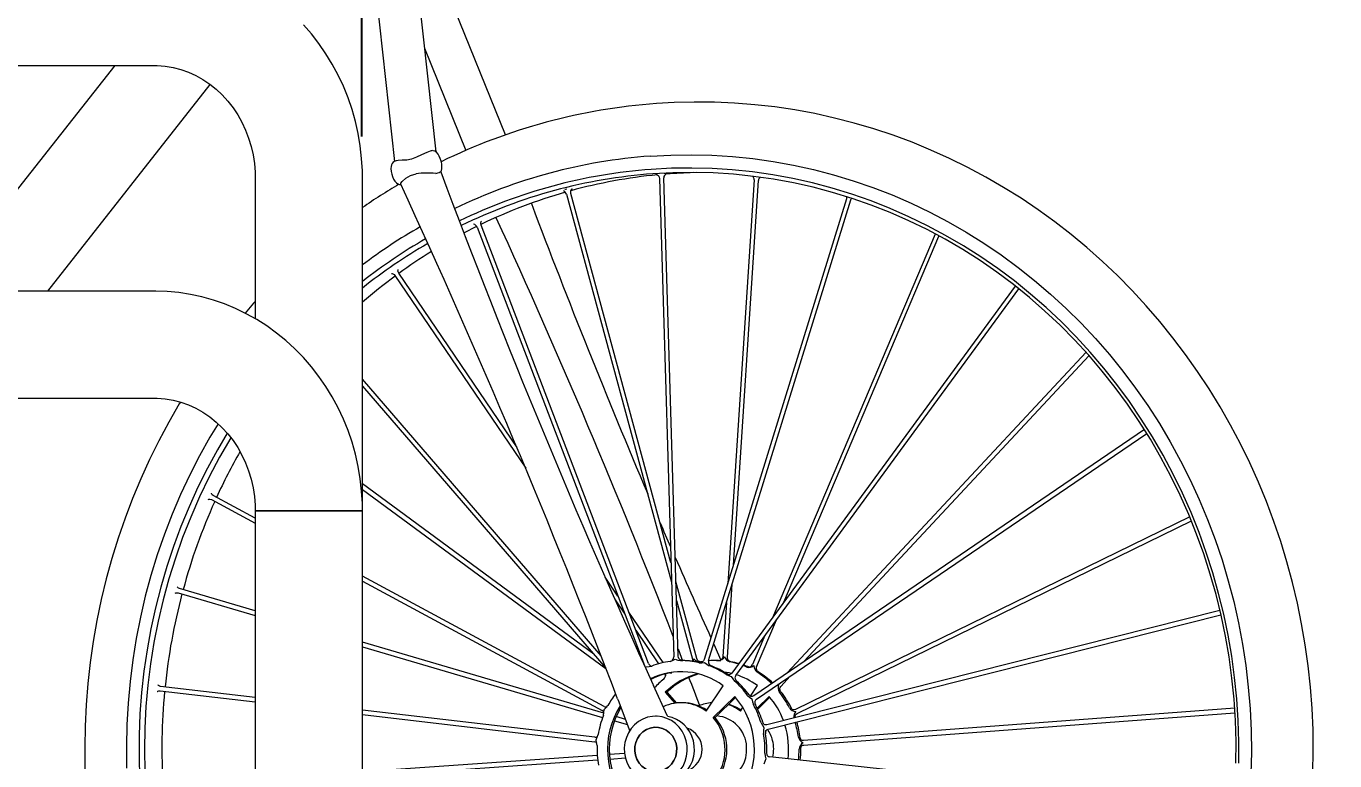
# Model space of a CAD drawing. Header units: inches. Extents: x -9 to 272, y 1 to 196.
# Drawn here: x 231.31 to 254.53, y 154.66 to 167.7 of the extents above; entities that cross this region are included whole.
import ezdxf

# ---------------------------------------------------------------- set-up
doc = ezdxf.new("R2010")
doc.units = ezdxf.units.IN
doc.layers.add('ZANO_R', color=7, linetype='Continuous', lineweight=0)
doc.layers.add('ZANO_W', color=1, linetype='Continuous', lineweight=0)
doc.styles.get("Standard").update_dxf_attribs({"font": 'arial.ttf'})
doc.dimstyles.new('amerykanie', dxfattribs={"dimtxt": 50, "dimasz": 50, "dimexe": 0.5, "dimexo": 0.5, "dimgap": 1, "dimtad": 1, "dimdec": 0, "dimzin": 0, "dimlunit": 5, "dimtxsty": 'Standard', "dimcen": 0.09, "dimclrd": 1, "dimclre": 1, "dimclrt": 1, "dimazin": 0, "dimtfac": 1, "dimtdec": 0, "dimtmove": 0, "dimatfit": 3, "dimfxl": 1, "dimtzin": 0, "dimarcsym": 1})

# ---------------------------------------------------------------- blocks, each defined once
blk = doc.blocks.new('*D399')
at = {"layer": 'ZANO_W', "color": 1, "lineweight": -2}
for p, q in [((225.745, 179.71), (246.597, 179.71)), ((246.597, 179.71), (247.681, 172.287)), ((237.273, 165.744), (237.273, 172.787)), ((258.089, 165.744), (258.089, 172.787)), ((238.273, 172.287), (257.089, 172.287))]:
    blk.add_line(p, q, dxfattribs=at)
at = {"layer": 'ZANO_W', "color": 1}
for points in [[(238.273, 172.454), (238.273, 172.121), (237.273, 172.287)], [(257.089, 172.121), (257.089, 172.454), (258.089, 172.287)]]:
    blk.add_solid(points, dxfattribs=at)
at = {"layer": 'ZANO_W', "color": 1, "insert": (236.171, 183.84), "char_height": 2.4375, "attachment_point": 5}
blk.add_mtext('min. 13 25⁄32\\Popt. 25 19⁄32', dxfattribs=at)

msp = doc.modelspace()

# ---------------------------------------------------------------- linework, layer by layer
at = {"layer": 'ZANO_R'}
for p, q in [((237.44702, 168.97248), (237.85076, 165.2995)), ((238.58679, 165.46747), (238.20165, 168.97122)), ((239.82027, 165.77097), (238.67718, 168.60257)), ((238.38401, 167.31227), (239.11708, 165.49634)), ((218.92859, 167.00436), (233.58298, 167.00436)), ((232.88526, 167.00436), (229.7372, 163.00003)), ((231.70073, 163.00003), (234.58189, 166.66486)), ((238.49888, 165.48715), (238.48506, 165.48319)), ((238.50269, 165.48787), (238.49888, 165.48715)), ((238.5105, 165.48936), (238.50269, 165.48787)), ((237.8769, 165.30896), (237.86305, 165.305)), ((235.3798, 165.00219), (235.3798, 162.50791)), ((237.28157, 159.0961), (237.28157, 165.00219)), ((237.948, 164.88917), (237.96325, 164.89054)), ((242.55007, 164.99602), (242.80599, 156.50469)), ((242.88439, 156.51736), (242.62853, 165.00659)), ((242.74024, 165.08111), (242.66024, 165.07497)), ((244.23035, 164.97448), (243.76276, 157.81157)), ((243.86285, 158.13586), (244.3084, 164.96121)), ((240.88509, 164.80365), (240.87252, 164.80053)), ((240.90919, 164.80993), (240.88373, 164.80375)), ((240.90134, 164.72044), (242.76588, 157.83542)), ((242.75566, 158.17441), (240.97943, 164.73333)), ((245.86877, 164.63527), (243.34536, 156.45914)), ((243.42294, 156.44347), (245.94634, 164.61958)), ((242.35455, 156.39177), (239.38617, 164.17039)), ((239.31528, 164.1353), (242.28367, 156.35665)), ((247.44126, 164.00924), (244.55626, 157.20201)), ((244.75939, 157.4795), (247.5109, 163.97176)), ((237.85615, 163.2774), (240.17981, 159.85333)), ((240.026, 160.22021), (237.92513, 163.316)), ((248.86523, 163.08829), (243.83731, 156.21989)), ((243.90474, 156.1787), (248.92705, 163.03941)), ((233.58298, 163.00003), (218.92859, 163.00003)), ((250.1204, 161.91329), (244.81841, 156.22316)), ((245.11287, 156.42366), (250.17301, 161.85424)), ((241.51426, 156.52659), (237.28157, 161.43412)), ((237.28157, 161.31354), (241.59893, 156.30785)), ((218.92859, 161.09826), (233.58298, 161.09826)), ((251.15743, 160.53951), (244.22302, 155.81775)), ((244.27105, 155.75518), (251.19919, 160.47267)), ((241.38446, 156.55651), (237.28157, 159.57789)), ((234.60129, 159.29787), (235.3798, 158.87762)), ((235.3798, 158.96711), (234.63555, 159.36887)), ((237.28157, 159.48009), (241.60273, 156.29798)), ((235.3798, 159.0961), (235.3798, 143.53748)), ((235.3798, 159.0961), (237.21544, 159.0961)), ((237.28157, 159.0961), (235.3798, 159.0961)), ((237.21544, 159.0961), (237.28157, 159.0961)), ((237.28157, 143.53748), (237.28157, 159.0961)), ((251.96001, 158.99146), (244.96283, 155.57328)), ((244.99451, 155.50112), (251.99009, 158.91852)), ((241.56776, 155.62677), (237.28157, 157.94051)), ((241.81571, 157.58294), (241.58615, 157.92121)), ((235.3798, 157.32407), (234.03439, 157.71876)), ((237.28157, 157.85102), (241.53349, 155.55578)), ((243.21551, 156.47638), (242.84431, 157.84706)), ((243.75622, 156.50245), (243.84074, 157.7972)), ((234.01006, 157.64383), (235.3798, 157.24201)), ((241.76285, 157.52059), (241.93798, 157.26253)), ((242.85453, 157.50807), (243.13741, 156.46351)), ((243.74065, 157.47291), (243.67817, 156.51575)), ((242.61532, 156.40466), (242.00829, 157.29916)), ((252.4968, 157.33103), (244.45628, 155.30061)), ((244.47736, 155.22472), (252.51454, 157.25429)), ((242.13056, 156.97875), (242.5345, 156.38351)), ((244.27287, 156.33156), (244.6252, 157.16287)), ((241.56432, 155.50982), (237.28157, 156.76618)), ((244.42207, 156.88538), (244.20324, 156.36906)), ((237.28157, 156.68412), (241.54358, 155.43383)), ((242.2837, 156.35657), (242.285, 156.35074)), ((242.30168, 156.31387), (242.31837, 156.33027)), ((243.1633, 156.47349), (243.14067, 156.4235)), ((243.30207, 156.40438), (243.27991, 156.40525)), ((243.56565, 156.44343), (243.5337, 156.4433)), ((243.82005, 156.42137), (243.78376, 156.43594)), ((244.30751, 156.23784), (244.27474, 156.26774)), ((243.76144, 156.19238), (243.74727, 156.22354)), ((243.78141, 156.18875), (243.75895, 156.19841)), ((244.70268, 155.98344), (244.87001, 156.16303)), ((233.69133, 155.90451), (235.3798, 155.70666)), ((235.3798, 155.78594), (233.69962, 155.98283)), ((242.43424, 156.02173), (242.44558, 155.99667)), ((242.68675, 155.46397), (242.44563, 155.99658)), ((242.68475, 155.87835), (242.65281, 155.87822)), ((242.65281, 155.87822), (242.82304, 155.68449)), ((242.68475, 155.87835), (242.85181, 155.68824)), ((243.38212, 155.54279), (243.68133, 155.99408)), ((243.88812, 155.80356), (243.5062, 155.42847)), ((244.16483, 155.81047), (244.28823, 155.99659)), ((244.49502, 155.80606), (244.28371, 155.59854)), ((244.66647, 156.01538), (244.65137, 156.01415)), ((244.70628, 155.88914), (244.68349, 155.93222)), ((241.80792, 155.76399), (241.81778, 155.73827)), ((241.81774, 155.73834), (242.02784, 155.18982)), ((242.96184, 155.69283), (242.9299, 155.69269)), ((243.90273, 155.78666), (243.53814, 155.4286)), ((243.98902, 155.5453), (244.03098, 155.60858)), ((244.02909, 155.60573), (244.02199, 155.62124)), ((244.50963, 155.78917), (244.29402, 155.57742)), ((244.90896, 155.57213), (244.89399, 155.59421)), ((252.75785, 155.59422), (245.10646, 155.02036)), ((241.40505, 155.0799), (237.28157, 155.56309)), ((237.28157, 155.48381), (241.39671, 155.00159)), ((241.75275, 155.37247), (241.98385, 155.30468)), ((241.94843, 155.39714), (241.78249, 155.44582)), ((242.4983, 155.45466), (242.48368, 155.4546)), ((243.53814, 155.4286), (243.5062, 155.42847)), ((244.11932, 155.43709), (244.1131, 155.43098)), ((244.12192, 155.43102), (244.1131, 155.43098)), ((244.13042, 155.4106), (244.1131, 155.43098)), ((245.108, 154.9415), (252.76289, 155.51563)), ((245.06185, 154.87934), (245.07053, 154.92756)), ((241.4472, 154.75683), (237.28157, 154.46546)), ((237.28157, 154.38652), (241.45425, 154.67838)), ((241.93182, 154.79073), (241.66481, 154.77205)), ((241.67205, 154.69362), (241.94616, 154.71279)), ((252.7341, 153.83788), (244.50868, 154.73021))]:
    msp.add_line(p, q, dxfattribs=at)
at = {"layer": 'ZANO_R', "flags": 128}
for points in [[(237.28157, 165.00219), (237.27949, 165.13318), (237.2665, 165.35433), (237.24166, 165.57441), (237.20502, 165.79268), (237.15671, 166.00843), (237.09687, 166.22097), (237.0257, 166.42959), (236.94341, 166.63363), (236.85027, 166.83241), (236.7466, 167.02529), (236.63271, 167.21163), (236.50899, 167.39082), (236.37584, 167.56229), (236.2337, 167.72547)], [(233.58298, 167.00436), (233.64189, 167.00328), (233.78288, 166.99188), (233.92276, 166.96809), (234.06052, 166.93207), (234.19522, 166.8841), (234.32597, 166.82453), (234.45194, 166.75382), (234.57238, 166.67247), (234.68658, 166.58103), (234.79388, 166.4801), (234.89369, 166.37031), (234.98544, 166.25233), (235.06862, 166.12689), (235.14275, 165.99474), (235.2074, 165.85666), (235.2622, 165.71349), (235.30682, 165.56607), (235.341, 165.41531), (235.36454, 165.26211), (235.37731, 165.10741), (235.3798, 165.00219)], [(254.14563, 154.4574), (254.15237, 154.83575), (254.14728, 155.21415), (254.13037, 155.59217), (254.10166, 155.96941), (254.06117, 156.34546), (254.00895, 156.71991), (253.94506, 157.09234), (253.86956, 157.46237), (253.78255, 157.82958), (253.6841, 158.19357), (253.57433, 158.55396), (253.45336, 158.91034), (253.32132, 159.26234), (253.17835, 159.60956), (253.02461, 159.95164), (252.86027, 160.28819), (252.6855, 160.61886), (252.50049, 160.94328), (252.30545, 161.2611), (252.10058, 161.57198), (251.88612, 161.87558), (251.66229, 162.17156), (251.42934, 162.45961), (251.18753, 162.73941), (250.93711, 163.01066), (250.67836, 163.27307), (250.41156, 163.52635), (250.13701, 163.77022), (249.85499, 164.00443), (249.56583, 164.22872), (249.26983, 164.44284), (248.96732, 164.64657), (248.65863, 164.83968), (248.34409, 165.02198), (248.02404, 165.19325), (247.69884, 165.35332), (247.36884, 165.50202), (247.03438, 165.63918), (246.69585, 165.76467), (246.35361, 165.87834), (246.00801, 165.98007), (245.65945, 166.06977), (245.3083, 166.14732), (244.95493, 166.21265), (244.59974, 166.26569), (244.24309, 166.30639), (243.88539, 166.3347), (243.52701, 166.35059), (243.16834, 166.35404), (242.80976, 166.34506), (242.50111, 166.32735)], [(238.15369, 165.34113), (238.0672, 165.32481), (237.9883, 165.31964), (237.91502, 165.3151), (237.87728, 165.30775)], [(238.48544, 165.48198), (238.42323, 165.46074), (238.32977, 165.41745), (238.24242, 165.37504), (238.15369, 165.34113)], [(238.66808, 165.11175), (238.67054, 165.11455), (238.68267, 165.13901), (238.68987, 165.16814), (238.69213, 165.20728), (238.68763, 165.25577), (238.6776, 165.30345), (238.66316, 165.34939), (238.64482, 165.39223), (238.62216, 165.43081), (238.5949, 165.46199), (238.56736, 165.48063), (238.53791, 165.48974), (238.52399, 165.49072)], [(242.38755, 165.394), (242.75168, 165.4133), (243.11624, 165.41852), (243.48074, 165.40967), (243.8447, 165.38675), (244.20763, 165.34979), (244.56905, 165.29884), (244.92847, 165.23398), (245.28542, 165.15528), (245.63941, 165.06285), (245.98999, 164.95681), (246.33667, 164.83732), (246.679, 164.70451), (247.01652, 164.55859), (247.34878, 164.39973), (247.67533, 164.22814), (247.99575, 164.04407), (248.30959, 163.84775), (248.61645, 163.63945), (248.91592, 163.41944), (249.20759, 163.18802), (249.49108, 162.9455), (249.766, 162.6922), (250.03199, 162.42845), (250.28871, 162.15461), (250.53579, 161.87105), (250.77291, 161.57815), (250.99977, 161.27629), (251.21605, 160.96587), (251.42146, 160.64732), (251.61574, 160.32105), (251.79862, 159.98751), (251.96985, 159.64713), (252.12922, 159.30037), (252.2765, 158.9477), (252.41151, 158.58958), (252.53406, 158.22649), (252.64398, 157.85892), (252.74113, 157.48736), (252.82539, 157.1123), (252.89663, 156.73424), (252.95477, 156.3537), (252.99972, 155.97116), (253.03143, 155.58716), (253.04985, 155.20219), (253.05496, 154.81677), (253.04676, 154.43142)], [(237.86367, 165.30413), (237.8564, 165.30282), (237.82832, 165.28632), (237.80959, 165.26502), (237.79746, 165.24056), (237.79026, 165.21143), (237.788, 165.17229), (237.79249, 165.1238), (237.80253, 165.07612), (237.81696, 165.03018), (237.83531, 164.98734), (237.85797, 164.94876), (237.88523, 164.91758), (237.90943, 164.90063), (237.93761, 164.89061), (237.96173, 164.88904)], [(238.65755, 165.11303), (238.66396, 165.11662), (238.66803, 165.11742), (238.66824, 165.11509)], [(252.82888, 154.6184), (252.83072, 154.99965), (252.81923, 155.38072), (252.79444, 155.76108), (252.75636, 156.14023), (252.70507, 156.51763), (252.64061, 156.89278), (252.56309, 157.26516), (252.47261, 157.63426), (252.36929, 157.99958), (252.25327, 158.36063), (252.12472, 158.7169), (251.9838, 159.06791), (251.83072, 159.41318), (251.66567, 159.75225), (251.48889, 160.08464), (251.30061, 160.4099), (251.1011, 160.72759), (250.89062, 161.03727), (250.66946, 161.33853), (250.43794, 161.63095), (250.19635, 161.91412), (249.94503, 162.18767), (249.68433, 162.45122), (249.4146, 162.70441), (249.13621, 162.9469), (248.84954, 163.17835), (248.55498, 163.39844), (248.25293, 163.60688), (247.94381, 163.80338), (247.62804, 163.98768), (247.30605, 164.15952), (246.97827, 164.31866), (246.64517, 164.46489), (246.30718, 164.59802), (245.96478, 164.71785), (245.61843, 164.82422), (245.26861, 164.91699), (244.91578, 164.99604), (244.56044, 165.06125), (244.20308, 165.11254), (243.84416, 165.14983), (243.4842, 165.17307), (243.12368, 165.18224), (242.76308, 165.17731), (242.40292, 165.15831)], [(252.77997, 154.6204), (252.78179, 154.99874), (252.7704, 155.3769), (252.74579, 155.75436), (252.70801, 156.13061), (252.6571, 156.50513), (252.59314, 156.87741), (252.51621, 157.24695), (252.42642, 157.61324), (252.32389, 157.97577), (252.20876, 158.33406), (252.08118, 158.68761), (251.94134, 159.03594), (251.78942, 159.37858), (251.62564, 159.71506), (251.4502, 160.04491), (251.26336, 160.36769), (251.06537, 160.68295), (250.8565, 160.99027), (250.63704, 161.28923), (250.40727, 161.57941), (250.16753, 161.86043), (249.91814, 162.13189), (249.65942, 162.39343), (249.39175, 162.64469), (249.11549, 162.88532), (248.831, 163.115), (248.53869, 163.33342), (248.23895, 163.54026), (247.93219, 163.73527), (247.61883, 163.91816), (247.29929, 164.08868), (246.97402, 164.24661), (246.64346, 164.39173), (246.30805, 164.52383), (245.96827, 164.64275), (245.62456, 164.74831), (245.27741, 164.84038), (244.92728, 164.91882), (244.57465, 164.98353), (244.22001, 165.03443), (243.86384, 165.07143), (243.50662, 165.0945), (243.14885, 165.1036), (242.79101, 165.09871), (242.43359, 165.07985)], [(243.21043, 165.10303), (243.09765, 165.09998), (242.74024, 165.08111)], [(237.96123, 164.89526), (237.96048, 164.90356), (237.96491, 164.9154), (237.98528, 164.94368), (238.05046, 165.00255), (238.13569, 165.05178), (238.23508, 165.08128)], [(242.49077, 165.07081), (242.49055, 165.07074), (242.49284, 165.06969), (242.49836, 165.0677), (242.50636, 165.06418), (242.51609, 165.05842), (242.52696, 165.04936), (242.53759, 165.03619), (242.5461, 165.01841), (242.55007, 164.99597)], [(242.69765, 165.08731), (242.68735, 165.08685), (242.66488, 165.08172)], [(240.97945, 164.73328), (240.97694, 164.7595), (240.98149, 164.78058), (240.98906, 164.79585), (240.99293, 164.80135), (240.99646, 164.80568), (240.99931, 164.80894), (241.00105, 164.81116), (241.00111, 164.81232), (240.99888, 164.81241), (240.99751, 164.81214)], [(245.87022, 164.67216), (245.87217, 164.66115), (245.86875, 164.63521)], [(245.94636, 164.61962), (245.95411, 164.63689), (245.95754, 164.64144)], [(239.38617, 164.17041), (239.3812, 164.19439), (239.38275, 164.21337), (239.38683, 164.2266), (239.39075, 164.23463), (239.39255, 164.23773), (239.39403, 164.24027), (239.3947, 164.24197), (239.39435, 164.24218)], [(239.30955, 164.1458), (239.29548, 164.13885), (239.08339, 164.03048)], [(237.79613, 163.31028), (237.796, 163.31017), (237.79788, 163.31), (237.80244, 163.30972), (237.80982, 163.30863), (237.83148, 163.30035), (237.8441, 163.2912), (237.85611, 163.27746)], [(237.92518, 163.31591), (237.91485, 163.33838), (237.91226, 163.3571), (237.91337, 163.37036), (237.91433, 163.37484), (237.9153, 163.3784), (237.91613, 163.38119), (237.91654, 163.38303), (237.91575, 163.38298)], [(237.28157, 159.0961), (237.27949, 159.22709), (237.2665, 159.44824), (237.24166, 159.66832), (237.20502, 159.88659), (237.15671, 160.10234), (237.09687, 160.31487), (237.0257, 160.5235), (236.94341, 160.72754), (236.85027, 160.92632), (236.7466, 161.11919), (236.63271, 161.30553), (236.50899, 161.48473), (236.37584, 161.6562), (236.2337, 161.81938), (236.08303, 161.97374), (235.92435, 162.11878), (235.75817, 162.25404), (235.58505, 162.3791), (235.40555, 162.49354), (235.22026, 162.59702), (235.0298, 162.68921), (234.83479, 162.76984), (234.63585, 162.83866), (234.43363, 162.89547), (234.22878, 162.94011), (234.02196, 162.97246), (233.81381, 162.99242), (233.61606, 162.99987), (233.58298, 163.00003)], [(235.3798, 162.81438), (235.35087, 162.78334), (235.19778, 162.6079)], [(234.05139, 161.02836), (234.03094, 160.99538), (233.84463, 160.67213), (233.66851, 160.34258), (233.50278, 160.00708), (233.34762, 159.666), (233.2032, 159.3197), (233.06968, 158.96856), (232.94721, 158.61296), (232.83591, 158.25329), (232.73591, 157.88994), (232.64731, 157.5233), (232.57022, 157.15378), (232.50472, 156.78176), (232.45088, 156.40767), (232.40876, 156.03189), (232.3784, 155.65484), (232.35984, 155.27694), (232.3531, 154.89858), (232.35819, 154.52019)], [(233.58298, 161.09826), (233.64189, 161.09718), (233.78288, 161.08578), (233.92276, 161.06199), (234.06052, 161.02598), (234.19522, 160.978), (234.32597, 160.91844), (234.45194, 160.84773), (234.57238, 160.76638), (234.68658, 160.67494), (234.79388, 160.574), (234.89369, 160.46421), (234.98544, 160.34624), (235.06862, 160.2208), (235.14275, 160.08865), (235.2074, 159.95057), (235.2622, 159.80739), (235.30682, 159.65998), (235.341, 159.50922), (235.36454, 159.35602), (235.37731, 159.20132), (235.3798, 159.0961)], [(234.71894, 160.64362), (234.57613, 160.40583), (234.39058, 160.07412), (234.21662, 159.73546), (234.05447, 159.3903), (233.90436, 159.03911), (233.76649, 158.68234), (233.64103, 158.32049), (233.52816, 157.95403), (233.42802, 157.58345), (233.34076, 157.20924), (233.26648, 156.83191), (233.20529, 156.45195), (233.15727, 156.06988), (233.12247, 155.68621), (233.10096, 155.30144), (233.09275, 154.91609), (233.09786, 154.53067)], [(234.88196, 160.47524), (234.70971, 160.18337), (234.52972, 159.85308), (234.36141, 159.51597), (234.205, 159.17252), (234.0607, 158.82319), (233.92871, 158.46845), (233.80922, 158.10879), (233.70237, 157.7447), (233.60833, 157.37669), (233.52722, 157.00524), (233.45915, 156.63087), (233.4042, 156.25409), (233.36247, 155.87542), (233.334, 155.49537), (233.31884, 155.11446), (233.317, 154.73321), (233.32848, 154.35214)], [(234.54322, 159.30031), (234.54324, 159.30022), (234.54433, 159.30074), (234.54688, 159.30189), (234.55734, 159.30499), (234.57595, 159.30571), (234.60134, 159.29785)], [(234.63554, 159.36887), (234.6175, 159.38293), (234.60774, 159.39684), (234.60358, 159.407), (234.60225, 159.41196), (234.60183, 159.41211)], [(234.03448, 157.71873), (234.01577, 157.72752), (234.00402, 157.73771), (233.99766, 157.74618), (233.99484, 157.75133), (233.99418, 157.7526), (233.99394, 157.75266)], [(233.95697, 157.63634), (233.95698, 157.63622), (233.95807, 157.63694), (233.96042, 157.63845), (233.96981, 157.64289), (233.98643, 157.64637), (234.01, 157.64384)], [(243.64228, 156.4548), (243.54284, 156.67449), (243.51398, 156.73846)], [(242.88044, 156.64835), (242.93613, 156.50377), (242.9608, 156.43945)], [(242.9421, 156.44241), (242.94216, 156.44242), (242.94019, 156.44357), (242.9347, 156.44581), (242.92648, 156.44976), (242.91642, 156.45617), (242.9056, 156.46584), (242.89556, 156.47919), (242.88788, 156.49639), (242.88439, 156.51732)], [(243.67817, 156.51571), (243.67398, 156.495), (243.66589, 156.47833), (243.6454, 156.45673), (243.63589, 156.45084), (243.62806, 156.44716), (243.62269, 156.44502), (243.62054, 156.4439), (243.62073, 156.44385)], [(243.78342, 156.43498), (243.78369, 156.43513), (243.78315, 156.4371), (243.78113, 156.43959), (243.77849, 156.4424), (243.77578, 156.44534), (243.77034, 156.4522), (243.76374, 156.46344), (243.75796, 156.48008), (243.75621, 156.50239)], [(242.31837, 156.33027), (242.36646, 156.33468), (242.41427, 156.34237)], [(242.739, 156.42744), (242.78466, 156.44425), (242.82912, 156.46408)], [(242.82912, 156.46408), (242.87574, 156.45083), (242.92316, 156.44077)], [(243.13742, 156.46347), (243.14009, 156.44013), (243.13696, 156.42387)], [(243.2691, 156.41965), (243.26942, 156.41985), (243.26689, 156.42146), (243.26401, 156.42267), (243.25937, 156.4247), (243.24554, 156.43283), (243.2289, 156.44914), (243.21553, 156.4763)], [(243.25588, 156.40328), (243.30424, 156.40256), (243.35244, 156.40512)], [(243.32495, 156.42689), (243.31921, 156.42599), (243.27996, 156.41922)], [(243.34533, 156.45905), (243.33511, 156.43791), (243.3234, 156.42445), (243.31359, 156.41684), (243.31003, 156.41465), (243.30662, 156.41278), (243.30305, 156.41098), (243.29966, 156.4093), (243.29608, 156.40623), (243.29612, 156.40619)], [(243.35244, 156.40512), (243.39197, 156.37582), (243.43328, 156.34922)], [(243.42991, 156.38197), (243.44732, 156.36204), (243.47284, 156.34645)], [(243.56565, 156.44343), (243.59597, 156.44323), (243.63806, 156.44187)], [(244.1025, 156.32654), (244.06548, 156.34191), (244.03329, 156.3543)], [(242.7361, 156.22111), (242.76106, 156.22018), (242.76508, 156.2216)], [(242.77151, 156.22346), (242.77164, 156.22359), (242.76977, 156.22399), (242.76756, 156.22432)], [(243.82911, 156.21203), (243.78989, 156.22081), (243.69941, 156.23605)], [(243.73386, 156.19369), (243.77907, 156.17552), (243.8252, 156.1605)], [(243.83721, 156.21975), (243.82583, 156.20738), (243.81412, 156.19901), (243.79411, 156.19103), (243.78724, 156.18978), (243.78293, 156.18931), (243.78113, 156.18902), (243.78126, 156.1889)], [(243.8252, 156.1605), (243.85287, 156.11867), (243.8831, 156.07874)], [(243.89258, 156.12185), (243.90232, 156.09728), (243.92126, 156.0734)], [(233.64195, 155.89017), (233.64191, 155.8897), (233.64515, 155.89222), (233.65369, 155.89771), (233.66905, 155.90334), (233.69135, 155.90451)], [(233.69962, 155.98283), (233.67819, 155.98912), (233.66459, 155.99812), (233.65762, 156.00533), (233.65516, 156.00829), (233.65511, 156.00788)], [(244.11528, 155.82393), (244.15189, 155.79052), (244.19039, 155.75972)], [(244.17068, 155.80609), (244.16897, 155.80674), (244.14227, 155.83085)], [(244.22283, 155.81762), (244.1956, 155.80645), (244.17678, 155.80586), (244.16831, 155.80768), (244.16731, 155.80795), (244.16733, 155.80793)], [(244.6843, 155.93103), (244.68456, 155.93074), (244.68461, 155.93178), (244.68447, 155.93375), (244.68436, 155.94019), (244.68577, 155.95119), (244.69102, 155.96633), (244.70296, 155.98375)], [(241.57205, 155.57021), (241.60619, 155.60626), (241.63812, 155.64464)], [(244.19039, 155.75972), (244.20286, 155.71042), (244.21835, 155.66198)], [(244.24372, 155.71221), (244.24365, 155.68678), (244.25437, 155.65471)], [(244.96276, 155.57325), (244.9392, 155.56658), (244.92215, 155.56723), (244.9124, 155.56994), (244.90873, 155.57155), (244.9086, 155.57154)], [(241.55703, 155.46936), (241.56608, 155.51958), (241.57205, 155.57021)], [(243.02526, 155.01845), (242.99573, 155.10573), (242.95365, 155.18705), (242.90006, 155.26042), (242.83628, 155.32402), (242.76387, 155.3763), (242.68463, 155.41597), (242.6005, 155.44204), (242.51355, 155.45388), (242.42592, 155.4512), (242.33978, 155.43405), (242.25724, 155.40287), (242.18034, 155.35843), (242.11097, 155.3018), (242.05083, 155.2344), (242.00141, 155.15787), (241.96393, 155.07411), (241.93931, 154.98518), (241.92815, 154.89326), (241.93073, 154.80062), (241.94698, 154.70955)], [(242.68671, 155.46396), (242.68907, 155.46018), (242.68944, 155.45767)], [(244.40895, 155.30754), (244.40101, 155.31451), (244.38362, 155.34692)], [(244.9664, 155.42943), (244.96061, 155.46714), (244.9606, 155.46731)], [(244.96134, 155.46403), (244.96176, 155.46449), (244.96345, 155.46915), (244.96803, 155.47786), (244.97764, 155.48945), (244.99437, 155.50105)], [(241.42649, 155.03562), (241.4469, 155.08185), (241.46449, 155.12948)], [(242.85767, 154.89089), (242.84554, 154.96701), (242.81959, 155.03917), (242.78083, 155.1046), (242.73074, 155.16078), (242.67125, 155.20556), (242.60465, 155.23721), (242.53349, 155.25452), (242.46051, 155.25682), (242.38852, 155.24402), (242.32028, 155.21663), (242.25841, 155.17568), (242.20529, 155.12275), (242.16296, 155.05988), (242.13305, 154.98948), (242.11672, 154.91426), (242.11457, 154.83711)], [(242.1267, 154.76103), (242.11457, 154.83715), (242.11672, 154.9143), (242.13307, 154.98952), (242.16298, 155.05992), (242.20532, 155.12278), (242.25844, 155.1757), (242.32032, 155.21665), (242.38856, 155.24404), (242.46056, 155.25682), (242.53353, 155.25451), (242.60469, 155.23719), (242.67129, 155.20554), (242.73077, 155.16075), (242.78085, 155.10456), (242.81961, 155.03913), (242.84555, 154.96697)], [(244.35413, 155.33862), (244.37774, 155.29398), (244.40395, 155.25113)], [(244.40395, 155.25113), (244.39973, 155.2003), (244.39861, 155.14919)], [(244.45611, 155.30057), (244.43425, 155.29876), (244.41897, 155.30201), (244.41032, 155.30597), (244.40815, 155.30731), (244.40716, 155.30793), (244.4072, 155.30782)], [(244.43994, 155.19686), (244.43229, 155.17476), (244.432, 155.14089)], [(244.43887, 155.19695), (244.43889, 155.19688), (244.43938, 155.19748), (244.44032, 155.19898), (244.44782, 155.20823), (244.4591, 155.21706), (244.47735, 155.22471)], [(241.44501, 154.93541), (241.43726, 154.98588), (241.42649, 155.03562)], [(241.94698, 154.70955), (241.97651, 154.62227), (242.01859, 154.54095), (242.07218, 154.46758), (242.13597, 154.40397), (242.20837, 154.35169), (242.28762, 154.31203), (242.37175, 154.28596), (242.4587, 154.27412), (242.54632, 154.2768), (242.63247, 154.29394), (242.71501, 154.32512), (242.79191, 154.36957), (242.86128, 154.4262), (242.92142, 154.4936), (242.97083, 154.57012), (243.00832, 154.65388), (243.03294, 154.74282), (243.0441, 154.83474), (243.04152, 154.92737), (243.02526, 155.01845)], [(242.11457, 154.83711), (242.12671, 154.76099), (242.15265, 154.68883), (242.19142, 154.6234), (242.2415, 154.56722), (242.30099, 154.52244), (242.3676, 154.49079), (242.43875, 154.47348), (242.51173, 154.47118), (242.58373, 154.48397), (242.65197, 154.51137), (242.71384, 154.55232), (242.76696, 154.60525), (242.80928, 154.66812), (242.83919, 154.73852), (242.85553, 154.81374), (242.85767, 154.89089)], [(242.84555, 154.96697), (242.85768, 154.89085), (242.85553, 154.8137), (242.83918, 154.73848), (242.80926, 154.66808), (242.76693, 154.60522), (242.71381, 154.55229), (242.65193, 154.51135), (242.58369, 154.48396), (242.51169, 154.47118), (242.43871, 154.47349), (242.36756, 154.4908), (242.30096, 154.52246), (242.24147, 154.56725), (242.19139, 154.62343), (242.15264, 154.68887), (242.1267, 154.76103)], [(242.61633, 154.27392), (242.67409, 154.27733), (242.76024, 154.29447), (242.84277, 154.32565), (242.91968, 154.3701), (242.98905, 154.42672), (243.04918, 154.49413), (243.0986, 154.57065), (243.13608, 154.65441), (243.16071, 154.74335), (243.17187, 154.83526), (243.16929, 154.9279), (243.15303, 155.01898)], [(245.06064, 155.03417), (245.05701, 155.0422), (245.04926, 155.07237)], [(245.10638, 155.02035), (245.08637, 155.02191), (245.07249, 155.02697), (245.06445, 155.03199), (245.061, 155.0348), (245.06078, 155.03458)], [(245.06911, 154.92111), (245.06925, 154.92081), (245.07214, 154.92402), (245.07922, 154.93013), (245.09213, 154.93723), (245.11174, 154.94178)], [(244.44014, 154.69607), (244.41973, 154.64984), (244.40214, 154.60222)], [(244.42162, 154.79628), (244.42936, 154.74581), (244.44014, 154.69607)], [(244.46845, 154.75253), (244.45976, 154.76822), (244.45389, 154.80497)]]:
    msp.add_lwpolyline(points, dxfattribs=at)
at = {"layer": 'ZANO_R'}
for centre, radius, start, end in [((243.25373, 155.95297), 10.40165, 94.149276, 116.089057), ((243.08478, 155.87), 9.54948, 94.187012, 115.868053), ((238.45038, 163.01915), 2.07334, 86.370962, 95.960402), ((238.58266, 165.21416), 0.12583, 269.520659, 306.519085), ((372.75071, 215.29253), 143.16218, 200.5172641, 204.4579382), ((243.08474, 155.84666), 9.33657, 94.187866, 115.929332), ((242.38768, 157.18371), 8.90554, 120.036348, 124.985134), ((106.73723, 104.23722), 144.56521, 20.8793017, 24.8091153), ((243.11035, 155.83846), 9.26613, 94.188391, 116.097206), ((243.40677, 155.89942), 9.20589, 95.54049, 105.296524), ((242.70847, 165.00868), 0.07996, 111.809959, 181.476702), ((242.66897, 164.53603), 0.55071, 88.229405, 93.712931), ((242.6564, 165.10093), 0.02625, 276.827267, 309.644026), ((244.15552, 164.9807), 0.07509, 355.261508, 40.521566), ((244.38068, 164.95787), 0.07236, 126.460839, 177.393043), ((243.44544, 155.76558), 9.34523, 105.894594, 115.764319), ((240.80996, 164.68524), 0.09793, 21.091559, 67.938449), ((370.05739, 213.54392), 138.71856, 200.682197, 202.9752069), ((239.23534, 164.0977), 0.08833, 25.160609, 77.982361), ((122.47143, 110.38561), 128.99045, 21.1228583, 24.7064786), ((243.24443, 155.54529), 9.91177, 119.887303, 126.984118), ((243.2471, 155.51997), 9.70188, 119.959721, 127.943474), ((243.2745, 155.51023), 9.63362, 120.125036, 128.468567), ((243.57578, 155.52114), 9.62264, 121.807444, 125.940057), ((243.64726, 155.42351), 9.74364, 126.40671, 130.79218), ((244.1134, 154.87335), 10.70085, 148.943572, 215.297929), ((244.17166, 154.99139), 10.42793, 150.361441, 155.365959), ((244.33264, 154.92015), 10.60397, 155.805129, 164.804034), ((342.5686, 202.1447), 108.96088, 203.3919861, 203.6342084), ((385.01715, 220.72708), 155.29866, 203.7143123, 204.288877), ((244.48142, 154.87952), 10.75821, 165.222409, 174.163444), ((242.70912, 156.51286), 0.097, 307.688065, 356.358535), ((243.58927, 156.57234), 0.13041, 273.295604, 332.797499), ((243.84049, 156.55424), 0.14143, 197.069858, 252.233431), ((242.43934, 156.433), 0.09429, 205.962298, 253.01526), ((242.9349, 155.01737), 1.42361, 97.909521, 111.451402), ((242.93246, 155.02809), 1.41271, 76.765641, 90.377078), ((242.88454, 170.83677), 14.39605, 270.153794, 270.313062), ((242.9644, 155.02828), 1.41265, 77.094455, 90.048562), ((243.27164, 156.55377), 0.13481, 216.542333, 273.536106), ((243.49489, 156.42007), 0.07566, 162.00949, 210.425633), ((243.53953, 155.0339), 1.40941, 87.672672, 94.851251), ((242.91779, 154.98475), 1.4586, 55.979435, 69.303471), ((242.9497, 154.98492), 1.45857, 56.301447, 68.981742), ((243.53738, 155.0207), 1.4228, 72.927188, 79.472577), ((243.56965, 155.02224), 1.42135, 74.023269, 79.853417), ((243.56394, 155.00433), 1.44017, 66.287224, 70.695512), ((244.14185, 156.44631), 0.12607, 251.815469, 312.673527), ((244.12229, 156.41108), 0.09121, 284.584484, 332.534158), ((244.37602, 156.34942), 0.14875, 178.38558, 231.636104), ((244.3952, 156.30266), 0.12571, 166.752095, 196.181296), ((242.93337, 154.99717), 1.24631, 53.120187, 115.847079), ((242.96676, 154.99571), 1.24839, 91.063379, 117.216192), ((243.59212, 154.93665), 1.52171, 129.380912, 137.935429), ((242.55784, 156.19312), 0.10572, 310.599877, 4.665982), ((243.55511, 154.9652), 1.28364, 104.614572, 134.661744), ((242.57244, 156.17649), 0.08634, 348.778556, 15.362879), ((243.58748, 154.96478), 1.28434, 105.363066, 134.657905), ((56.93671, 84.94321), 199.29034, 20.7769858, 20.9321662), ((242.8672, 154.91987), 1.54111, 35.91818, 48.761332), ((243.97368, 156.1335), 0.08243, 146.769647, 188.252894), ((243.52852, 154.97519), 1.27296, 53.358288, 72.731487), ((242.8991, 154.92004), 1.54112, 36.228533, 48.451111), ((243.50374, 154.9546), 1.49736, 46.184563, 58.608056), ((243.53652, 154.95586), 1.49596, 46.839841, 58.976872), ((244.54165, 154.87249), 10.81885, 174.575992, 183.468624), ((243.03109, 154.89625), 1.58128, 142.828818, 151.752357), ((242.80144, 154.86452), 1.4362, 326.628481, 40.831379), ((243.44644, 154.88817), 1.39357, 20.460775, 41.197925), ((244.8104, 155.96261), 0.15326, 159.871689, 211.973977), ((243.43959, 154.89603), 1.5845, 26.492697, 38.455813), ((243.47156, 154.89612), 1.5845, 26.140659, 38.808007), ((241.59895, 155.67914), 0.06095, 239.29668, 291.709569), ((243.06539, 154.86723), 1.43639, 147.412091, 220.827908), ((243.09825, 154.86735), 1.43726, 148.923762, 219.9132), ((242.9334, 154.94518), 0.74732, 53.098883, 115.177054), ((242.96343, 154.9411), 0.75173, 55.199661, 90.121603), ((243.541, 154.94764), 0.74763, 94.55244, 112.94331), ((243.53288, 154.93191), 0.76441, 53.36392, 71.790533), ((243.56575, 154.93402), 0.76222, 55.328183, 73.713518), ((242.79919, 154.87586), 1.62235, 16.573402, 28.983541), ((244.32314, 155.68996), 0.08348, 128.637732, 164.537932), ((242.8311, 154.87602), 1.62236, 16.873204, 28.683677), ((244.97014, 155.66948), 0.1307, 210.651866, 269.851654), ((243.08767, 154.87004), 1.64379, 158.617293, 170.919127), ((241.50543, 155.50063), 0.06188, 15.769288, 62.892119), ((242.59883, 154.8874), 0.56961, 13.355774, 80.318803), ((242.85455, 154.86507), 0.86144, 326.614211, 40.845661), ((242.88649, 154.86521), 0.86143, 326.614156, 40.845716), ((243.52432, 154.88624), 0.57366, 2.243694, 85.605377), ((245.08102, 155.44519), 0.14532, 139.924067, 189.124094), ((243.37808, 154.86945), 1.65173, 7.3953, 16.785446), ((243.40913, 154.86937), 1.65265, 7.055341, 17.050456), ((242.90914, 154.86575), 0.39943, 290.12172, 70.351896), ((242.75973, 154.86515), 1.66331, 357.627149, 9.832365), ((242.79158, 154.86528), 1.66341, 357.922457, 9.537479), ((243.97289, 154.87551), 0.60433, 14.301518, 35.020619), ((243.39113, 154.86773), 1.45263, 353.169893, 17.336012), ((241.39113, 154.94181), 0.06003, 38.096145, 84.581157), ((241.39927, 155.19181), 0.11206, 272.967126, 297.968315), ((243.10692, 154.86655), 1.66334, 177.627314, 189.832543), ((243.50953, 154.86031), 0.59, 290.655798, 4.703758), ((243.95498, 154.87007), 0.62302, 346.493623, 14.379491), ((245.15984, 155.12017), 0.14874, 194.847776, 247.130938), ((245.17779, 154.85458), 0.14858, 120.889468, 174.312001), ((243.39811, 154.86773), 1.66378, 353.225115, 0.399995), ((244.53005, 154.82085), 0.09313, 227.410842, 256.733724), ((243.36644, 154.86759), 1.6635, 353.347538, 0.059355)]:
    msp.add_arc(centre, radius, start, end, dxfattribs=at)

# ---------------------------------------------------------------- dimensions: what is measured, and where the dimension line sits
at = {"layer": 'ZANO_W'}
dim = msp.add_linear_dim(base=(258.08949, 172.28726), p1=(237.27299, 165.24376), p2=(258.08949, 165.24376), text='min. 13 25⁄32\\Popt. 25 19⁄32', dimstyle='amerykanie', override={"dimtxt": 2.4375, "dimasz": 1, "dimgap": 0.5, "dimdec": 4, "dimtxsty": 'Standard', "dimaunit": 1, "dimadec": 1, "dimtdec": 4, "dimtmove": 1, "dimfrac": 2}, dxfattribs=at)
dim.commit()
dim.dimension.update_dxf_attribs({"geometry": '*D399', "text_midpoint": (246.09705, 179.71046), "dimtype": 160})

doc.saveas('drawing.dxf')
